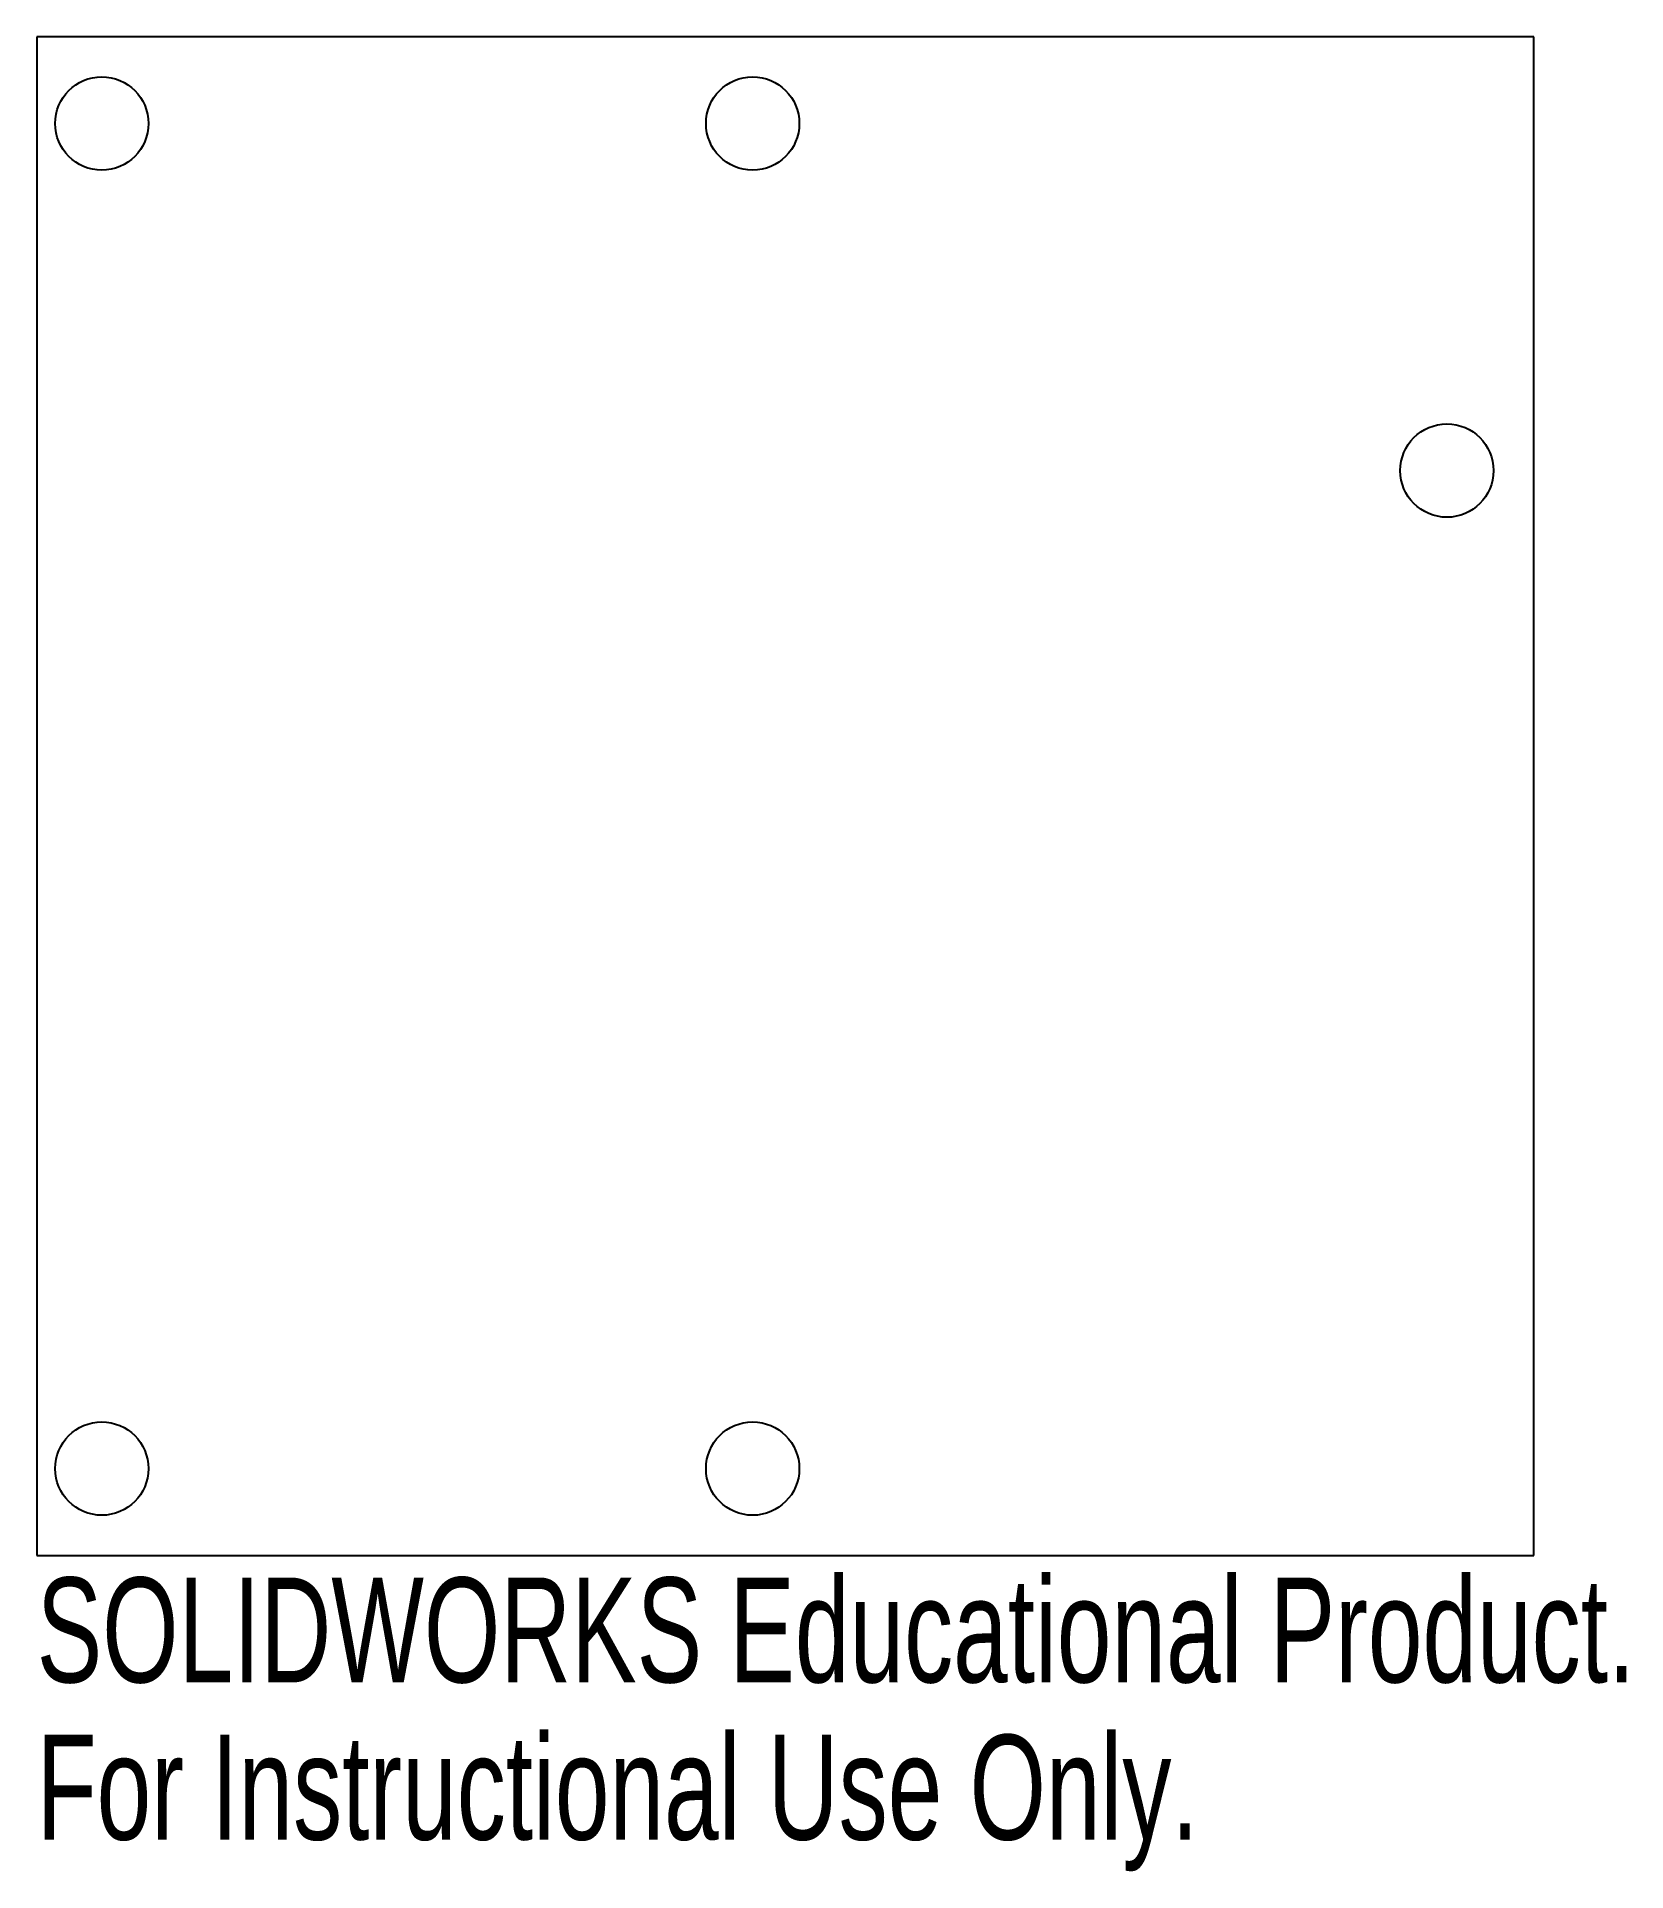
# Model space of a CAD drawing. Header units: millimetres. Extents: x -18 to 55.3, y -49.6 to 35.
import ezdxf

# ---------------------------------------------------------------- set-up
doc = ezdxf.new("R2010")
doc.units = ezdxf.units.MM
doc.styles.add('SLDTEXTSTYLE0', font='TXT', dxfattribs={"width": 0.7})

msp = doc.modelspace()

# ---------------------------------------------------------------- linework, layer by layer
at = {"color": 7, "linetype": 'Continuous', "lineweight": 25}
for p, q in [((51, 35), (-18, 35)), ((-18, 35), (-18, -35)), ((51, -35), (51, 35)), ((-18, -35), (51, -35))]:
    msp.add_line(p, q, dxfattribs=at)
for centre in [(-15, 31), (15, 31), (47, 15), (-15, -31), (15, -31)]:
    msp.add_circle(centre, 2.15, dxfattribs=at)

# ---------------------------------------------------------------- texts
at = {"color": 7, "linetype": 'Continuous', "char_height": 4.83362, "attachment_point": 1, "style": 'SLDTEXTSTYLE0'}
for s, insert in [('SOLIDWORKS Educational Product.', (-18, -36.02)), ('For Instructional Use Only.', (-18, -43.27))]:
    msp.add_mtext(s, dxfattribs=dict(at, insert=insert))

doc.saveas('drawing.dxf')
